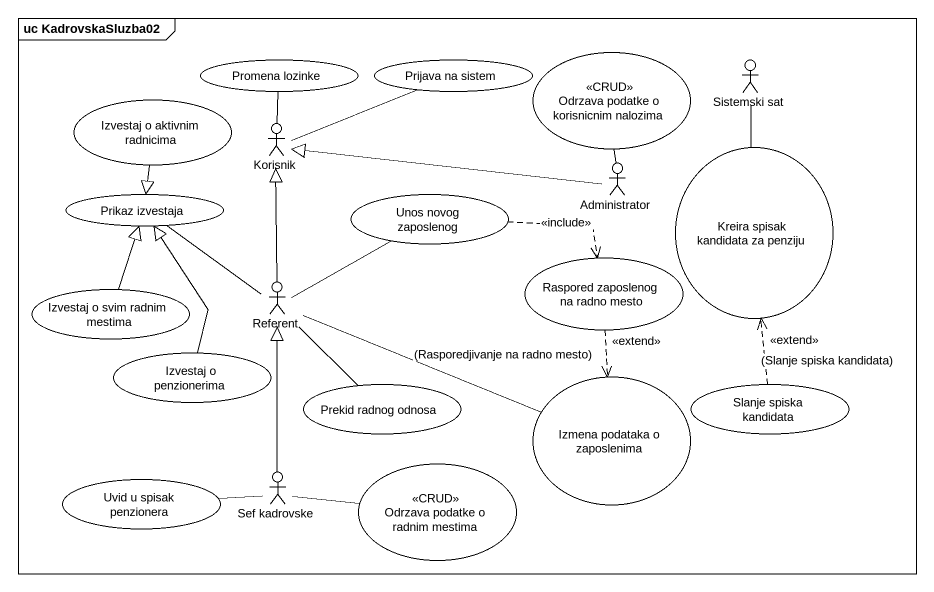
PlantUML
@startuml
mainframe uc KadrovskaSluzba02
usecase "Promena lozinke" as Promena_lozinke
usecase "Prijava na sistem" as Prijava_na_sistem
usecase "Odrzava podatke o korisnicnim nalozima" as Odrzava_podatke_o <<CRUD>>
actor "Sistemski sat" as Sistemski_sat
usecase "Izvestaj o aktivnim radnicima" as Izvestaj_o_aktivnim
actor Korisnik
usecase "Kreira spisak kandidata za penziju" as Kreira_spisak_kandidata_za
usecase "Prikaz izvestaja" as Prikaz_izvestaja
usecase "Unos novog zaposlenog" as Unos_novog_zaposlenog
actor Administrator
usecase "Izvestaj o svim radnim mestima" as Izvestaj_o_svim_radnim
actor Referent
usecase "Raspored zaposlenog na radno mesto" as Raspored_zaposlenog_na
usecase "Izvestaj o penzionerima" as Izvestaj_o_penzionerima
usecase "Prekid radnog odnosa" as Prekid_radnog_odnosa
usecase "Izmena podataka o zaposlenima" as Izmena_podataka_o
usecase "Slanje spiska kandidata" as Slanje_spiska_kandidata
usecase "Uvid u spisak penzionera" as Uvid_u_spisak_penzionera
actor "Sef kadrovske" as Sef_kadrovske
usecase "Odrzava podatke o radnim mestima" as Odrzava_podatke_o_radnim <<CRUD>>
Sistemski_sat -- Kreira_spisak_kandidata_za
Izvestaj_o_aktivnim --|> Prikaz_izvestaja
Korisnik -up- Promena_lozinke
Korisnik -right- Prijava_na_sistem
Unos_novog_zaposlenog .right.> Raspored_zaposlenog_na : <<include>>
Administrator -up- Odrzava_podatke_o
Administrator -left-|> Korisnik
Izvestaj_o_svim_radnim -up-|> Prikaz_izvestaja
Referent -up-|> Korisnik
Referent -up- Prikaz_izvestaja
Referent -right- Unos_novog_zaposlenog
Referent -- Prekid_radnog_odnosa
Referent -right- Izmena_podataka_o
Raspored_zaposlenog_na ..> Izmena_podataka_o : <<extend>>\n(Rasporedjivanje na radno mesto)
Izvestaj_o_penzionerima -up-|> Prikaz_izvestaja
Slanje_spiska_kandidata .up.> Kreira_spisak_kandidata_za : <<extend>>\n(Slanje spiska kandidata)
Sef_kadrovske -up-|> Referent
Sef_kadrovske -left- Uvid_u_spisak_penzionera
Sef_kadrovske -right- Odrzava_podatke_o_radnim
@enduml
